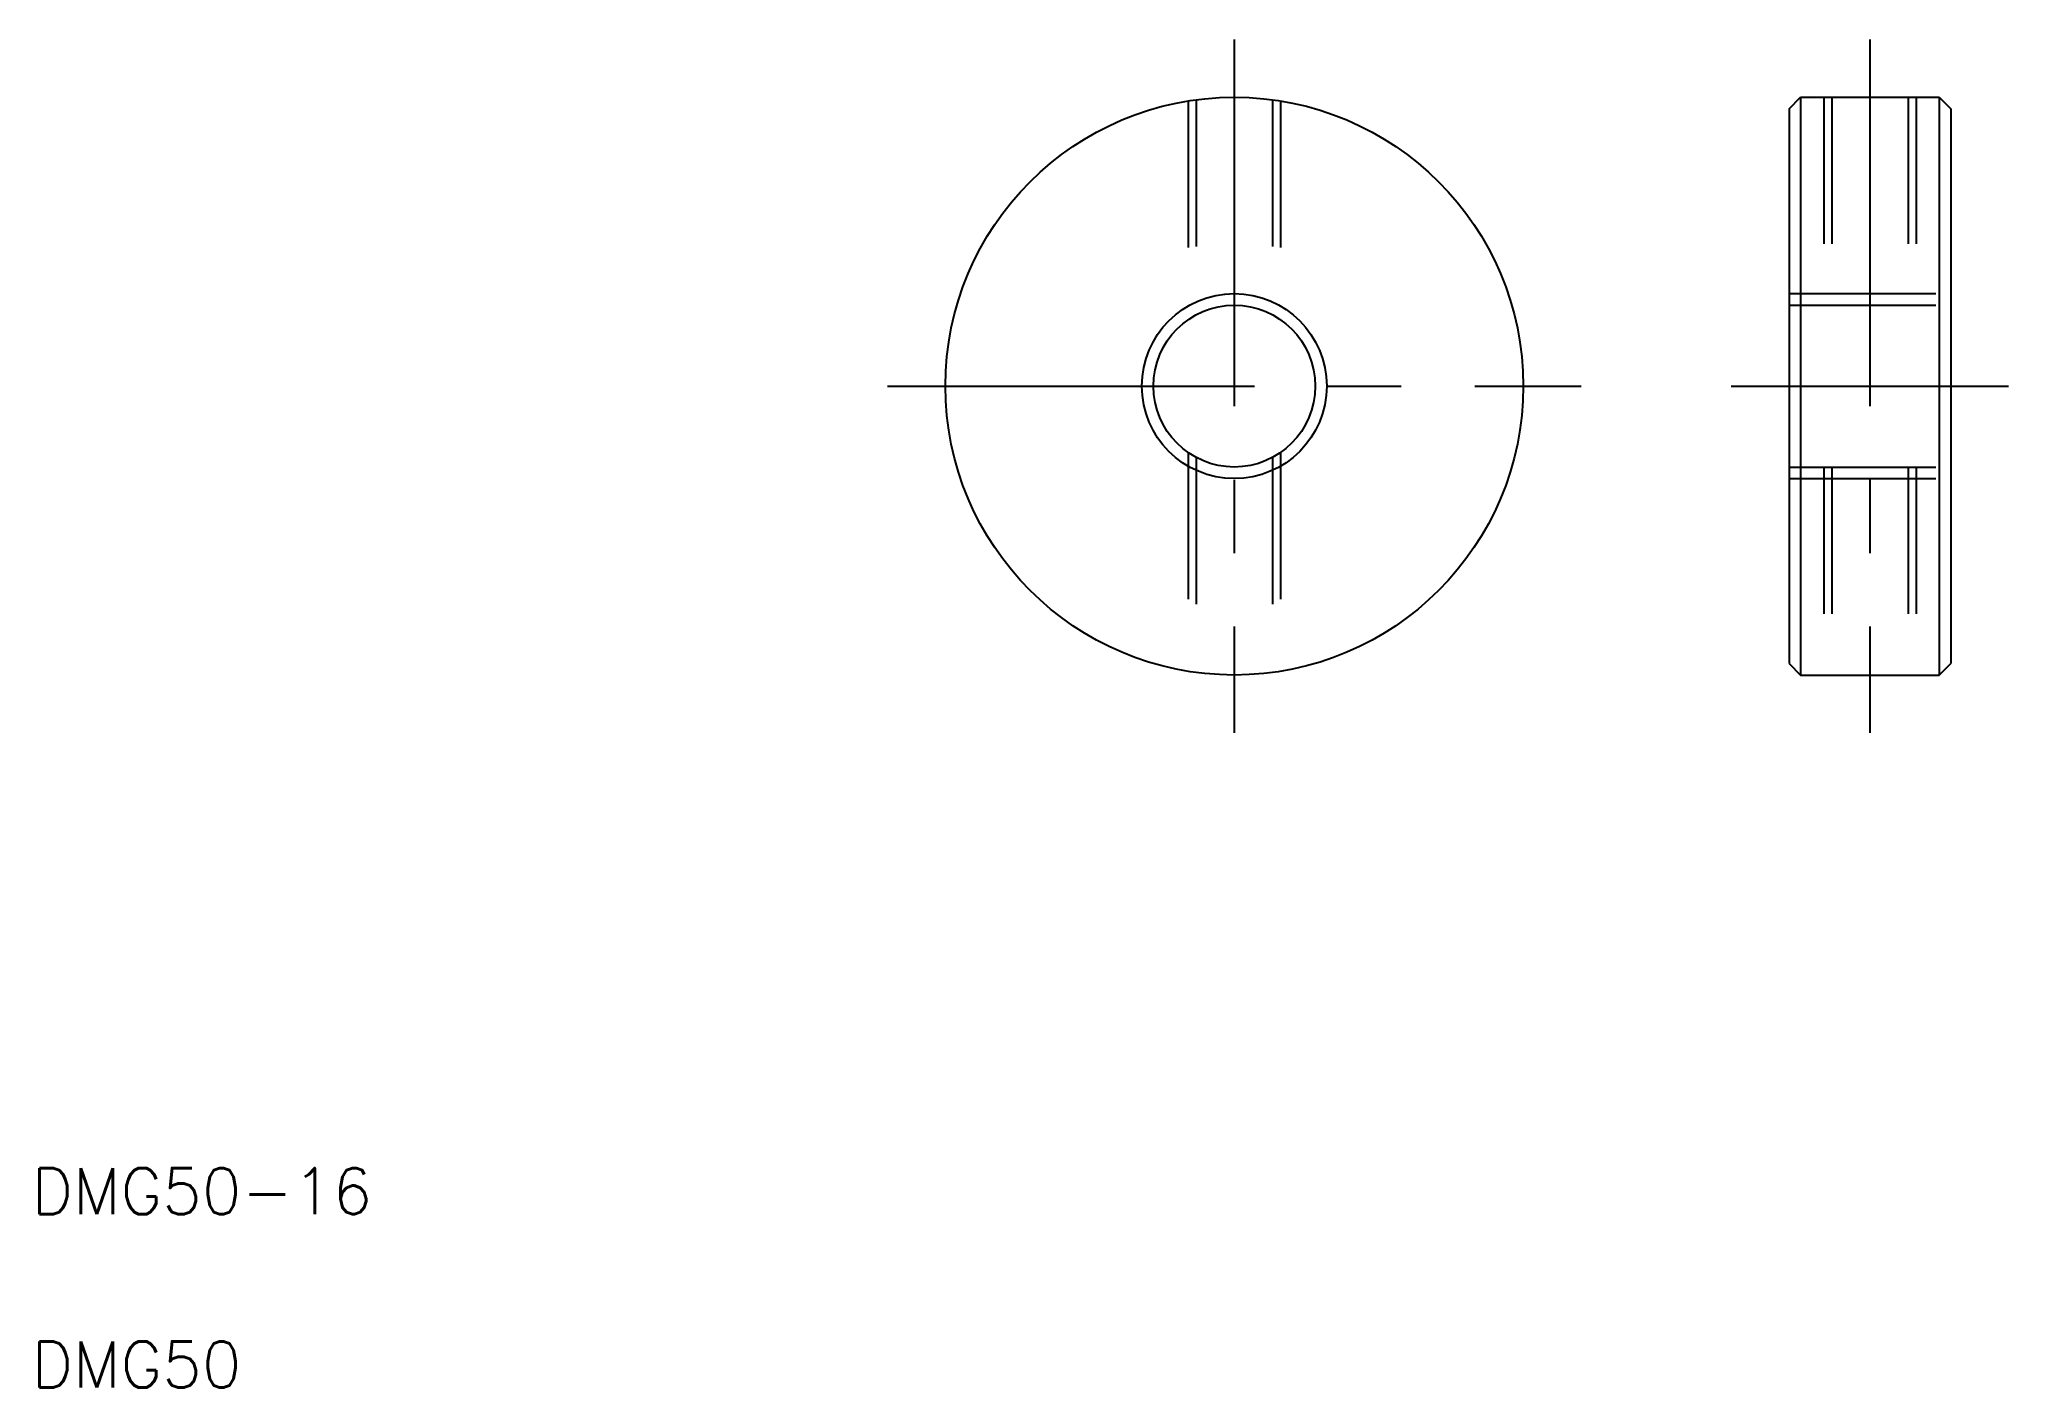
# Model space of a CAD drawing. Extents: x 11 to 181, y 10 to 127.
import ezdxf

# ---------------------------------------------------------------- set-up
doc = ezdxf.new("R2010")
doc.units = 0
doc.linetypes.add('CENTER', pattern=[50.8, 31.75, -6.35, 6.35, -6.35])
doc.linetypes.add('DASHED', pattern=[19.05, 12.7, -6.35])
doc.layers.get('0').update_dxf_attribs({"linetype": 'CONTINUOUS'})
doc.layers.add('CENTER', color=1, linetype='CENTER')
doc.styles.get("Standard").update_dxf_attribs({"font": 'txt', "bigfont": 'BIGFONT'})

msp = doc.modelspace()

# ---------------------------------------------------------------- linework, layer by layer
at = {"color": 3, "linetype": 'DASHED'}
for p, q in [((110.09, 121.34), (110.09, 102.41)), ((110.79, 121.44), (110.79, 102.83)), ((117.39, 121.44), (117.39, 102.83)), ((118.09, 121.34), (118.09, 102.41)), ((165.09, 121.66), (165.09, 103.66)), ((165.79, 121.66), (165.79, 103.66)), ((172.39, 121.66), (172.39, 103.66)), ((173.09, 121.66), (173.09, 103.66)), ((162.09, 104.66), (176.09, 104.66)), ((162.09, 103.66), (176.09, 103.66)), ((110.09, 90.92), (110.09, 71.98)), ((110.79, 90.49), (110.79, 71.88)), ((117.39, 90.49), (117.39, 71.88)), ((118.09, 90.92), (118.09, 71.98)), ((162.09, 89.66), (176.09, 89.66)), ((162.09, 88.66), (176.09, 88.66)), ((165.09, 89.66), (165.09, 71.66)), ((165.79, 89.66), (165.79, 71.66)), ((172.39, 89.66), (172.39, 71.66)), ((173.09, 89.66), (173.09, 71.66))]:
    msp.add_line(p, q, dxfattribs=at)
at = {"color": 7, "linetype": 'CONTINUOUS'}
for p, q in [((162.09, 120.66), (163.09, 121.66)), ((163.09, 121.66), (163.09, 71.66)), ((163.09, 121.66), (175.09, 121.66)), ((175.09, 121.66), (175.09, 71.66)), ((175.09, 121.66), (176.09, 120.66)), ((162.09, 120.66), (162.09, 72.66)), ((176.09, 120.66), (176.09, 72.66)), ((176.09, 108.66), (176.09, 108.66)), ((176.09, 96.66), (176.09, 96.66)), ((162.09, 72.66), (163.09, 71.66)), ((163.09, 71.66), (175.09, 71.66)), ((175.09, 71.66), (176.09, 72.66))]:
    msp.add_line(p, q, dxfattribs=at)
for radius in [25, 7]:
    msp.add_circle((114.09, 96.66), radius, dxfattribs=at)
at = {"color": 3, "linetype": 'CONTINUOUS'}
msp.add_circle((114.09, 96.66), 8, dxfattribs=at)
at = {"layer": 'CENTER', "color": 1, "linetype": 'CENTER'}
for p, q in [((114.09, 126.66), (114.09, 66.66)), ((169.09, 126.66), (169.09, 66.66)), ((84.09, 96.66), (144.09, 96.66)), ((157.09, 96.66), (181.09, 96.66))]:
    msp.add_line(p, q, dxfattribs=at)

# ---------------------------------------------------------------- texts
at = {"color": 7, "linetype": 'CONTINUOUS'}
for s, p in [('DMG50-16', (10, 25)), ('DMG50', (10, 10))]:
    msp.add_text(s, height=4, dxfattribs=at).set_placement(p)

doc.saveas('drawing.dxf')
